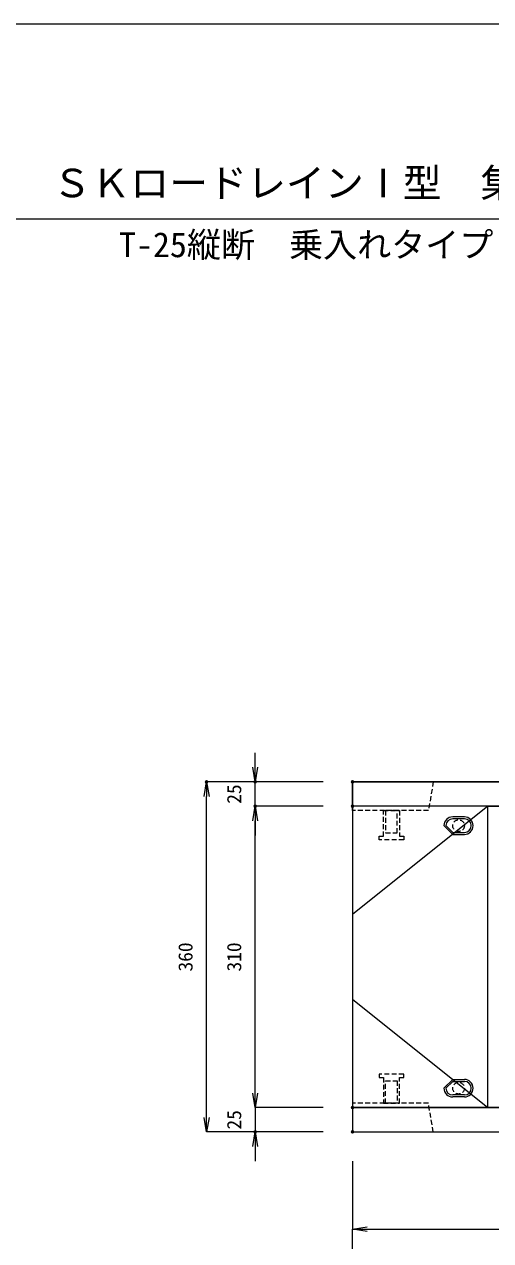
# Model space of a CAD drawing. Units: millimetres, scale not verified. Extents: x -1945 to 1945, y -1420 to 1420.
# Drawn here: x -381 to 98, y 169 to 1420 of the extents above; entities that cross this region are included whole.
import ezdxf
from ezdxf.enums import TextEntityAlignment as Align

# ---------------------------------------------------------------- set-up
doc = ezdxf.new("R2010")
doc.units = ezdxf.units.MM
doc.header["$LTSCALE"] = 10
doc.header["$PDMODE"] = 32
doc.header["$PDSIZE"] = 2
doc.linetypes.add('USER1', pattern=[0.75, 0.5, -0.25])
for name, color, linetype, lineweight in [('0-1_TITLE', 7, 'Continuous', 18), ('0-3_KIJUN', 7, 'Continuous', 18), ('0-5_SUNPO_S10', 3, 'Continuous', 18), ('0-8__0-0_0', 7, 'Continuous', 18)]:
    doc.layers.add(name, color=color, linetype=linetype, lineweight=lineweight)
doc.layers.add('0-9__0-2_DEFPOINTS', color=7, linetype='Continuous')
doc.styles.add('ＭＳ ゴシック', font='')
doc.styles.get('ＭＳ ゴシック').set_extended_font_data('MS Gothic')

# ---------------------------------------------------------------- blocks, each defined once
blk = doc.blocks.new('_OPEN')
at = {"layer": '0-8__0-0_0'}
blk.add_line((0, 0), (-1, 0), dxfattribs=at)
blk.add_lwpolyline([(-1, 0.1667), (0, 0), (-1, -0.1667)], dxfattribs=at)
blk = doc.blocks.new('_D16')
at = {"layer": '0-5_SUNPO_S10'}
for p, q in [((1871, 2036), (1801, 2036)), ((1801, 1741), (1801, 2021)), ((1871, 1726), (1801, 1726))]:
    blk.add_line(p, q, dxfattribs=at)
at = {"layer": '0-9__0-2_DEFPOINTS'}
for p in [(1801, 2036), (1901, 2036), (1901, 1726)]:
    blk.add_point(p, dxfattribs=at)
at = {"layer": '0-5_SUNPO_S10', "xscale": 15, "yscale": 15}
for p, rotation in [((1801, 2036), 90), ((1801, 1726), 270)]:
    blk.add_blockref('_OPEN', p, dxfattribs=dict(at, rotation=rotation))
at = {"layer": '0-5_SUNPO_S10', "color": 7, "style": 'ＭＳ ゴシック'}
blk.add_text('310', height=14.66, rotation=90, dxfattribs=at).set_placement((1791, 1866), align=Align.BOTTOM_LEFT)
blk = doc.blocks.new('_D17')
at = {"layer": '0-5_SUNPO_S10'}
for p, q in [((1801, 2076), (1801, 2091)), ((1871, 2061), (1801, 2061)), ((1801, 2036), (1801, 2061)), ((1871, 2036), (1801, 2036)), ((1801, 2021), (1801, 2006))]:
    blk.add_line(p, q, dxfattribs=at)
at = {"layer": '0-9__0-2_DEFPOINTS'}
for p in [(1801, 2061), (1901, 2061), (1901, 2036)]:
    blk.add_point(p, dxfattribs=at)
at = {"layer": '0-5_SUNPO_S10', "xscale": 15, "yscale": 15}
for p, rotation in [((1801, 2061), 270), ((1801, 2036), 90)]:
    blk.add_blockref('_OPEN', p, dxfattribs=dict(at, rotation=rotation))
at = {"layer": '0-5_SUNPO_S10', "color": 7, "style": 'ＭＳ ゴシック'}
blk.add_text('25', height=14.66, rotation=90, dxfattribs=at).set_placement((1791, 2038.5), align=Align.BOTTOM_LEFT)
blk = doc.blocks.new('_D18')
at = {"layer": '0-5_SUNPO_S10'}
for p, q in [((1801, 1741), (1801, 1756)), ((1871, 1726), (1801, 1726)), ((1801, 1726), (1801, 1701)), ((1871, 1701), (1801, 1701)), ((1801, 1686), (1801, 1671))]:
    blk.add_line(p, q, dxfattribs=at)
at = {"layer": '0-9__0-2_DEFPOINTS'}
for p in [(1901, 1726), (1801, 1701), (1901, 1701)]:
    blk.add_point(p, dxfattribs=at)
at = {"layer": '0-5_SUNPO_S10', "xscale": 15, "yscale": 15}
for p, rotation in [((1801, 1726), 270), ((1801, 1701), 90)]:
    blk.add_blockref('_OPEN', p, dxfattribs=dict(at, rotation=rotation))
at = {"layer": '0-5_SUNPO_S10', "color": 7, "style": 'ＭＳ ゴシック'}
blk.add_text('25', height=14.66, rotation=90, dxfattribs=at).set_placement((1791, 1703.5), align=Align.BOTTOM_LEFT)
blk = doc.blocks.new('_D21')
at = {"layer": '0-5_SUNPO_S10'}
for p, q in [((1901, 1671), (1901, 1601)), ((2899, 1671), (2899, 1601)), ((1916, 1601), (2884, 1601))]:
    blk.add_line(p, q, dxfattribs=at)
at = {"layer": '0-9__0-2_DEFPOINTS'}
for p in [(1901, 1701), (2899, 1701), (2899, 1601)]:
    blk.add_point(p, dxfattribs=at)
at = {"layer": '0-5_SUNPO_S10', "xscale": 15, "yscale": 15, "rotation": 180}
blk.add_blockref('_OPEN', (1901, 1601), dxfattribs=at)
at = {"layer": '0-5_SUNPO_S10', "xscale": 15, "yscale": 15}
blk.add_blockref('_OPEN', (2899, 1601), dxfattribs=at)
at = {"layer": '0-5_SUNPO_S10', "color": 7, "style": 'ＭＳ ゴシック'}
blk.add_text('998', height=14.66, dxfattribs=at).set_placement((2385, 1611), align=Align.BOTTOM_LEFT)
blk = doc.blocks.new('_D22')
at = {"layer": '0-5_SUNPO_S10'}
for p, q in [((1871, 2061), (1751, 2061)), ((1751, 1716), (1751, 2046)), ((1871, 1701), (1751, 1701))]:
    blk.add_line(p, q, dxfattribs=at)
at = {"layer": '0-9__0-2_DEFPOINTS'}
for p in [(1751, 2061), (1901, 2061), (1901, 1701)]:
    blk.add_point(p, dxfattribs=at)
at = {"layer": '0-5_SUNPO_S10', "xscale": 15, "yscale": 15}
for p, rotation in [((1751, 2061), 90), ((1751, 1701), 270)]:
    blk.add_blockref('_OPEN', p, dxfattribs=dict(at, rotation=rotation))
at = {"layer": '0-5_SUNPO_S10', "color": 7, "style": 'ＭＳ ゴシック'}
blk.add_text('360', height=14.66, rotation=90, dxfattribs=at).set_placement((1741, 1866), align=Align.BOTTOM_LEFT)
blk = doc.blocks.new('_D26')
at = {"layer": '0-5_SUNPO_S10'}
for p, q in [((1901, 1481), (1901, 1601)), ((1916, 1601), (2884, 1601)), ((2899, 1481), (2899, 1601))]:
    blk.add_line(p, q, dxfattribs=at)
at = {"layer": '0-9__0-2_DEFPOINTS'}
for p in [(2899, 1601), (1901, 1451), (2899, 1451)]:
    blk.add_point(p, dxfattribs=at)
at = {"layer": '0-5_SUNPO_S10', "xscale": 15, "yscale": 15, "rotation": 180}
blk.add_blockref('_OPEN', (1901, 1601), dxfattribs=at)
at = {"layer": '0-5_SUNPO_S10', "xscale": 15, "yscale": 15}
blk.add_blockref('_OPEN', (2899, 1601), dxfattribs=at)
at = {"layer": '0-5_SUNPO_S10', "color": 7, "style": 'ＭＳ ゴシック'}
blk.add_text('998', height=14.66, dxfattribs=at).set_placement((2385, 1611), align=Align.BOTTOM_LEFT)

msp = doc.modelspace()

# ---------------------------------------------------------------- linework, layer by layer
at = {"layer": '0-1_TITLE', "color": 1}
msp.add_line((-470.64, 1220), (470.64, 1220), dxfattribs=at)
at = {"layer": '0-1_TITLE', "color": 2}
msp.add_lwpolyline([(-1945, -1420), (1945, -1420), (1945, 1420), (-1945, 1420)], close=True, dxfattribs=at)
msp.add_lwpolyline([(-1945, -1420), (1945, -1420), (1945, 1420), (-1945, 1420)], close=True, dxfattribs=at)
at = {"layer": '0-3_KIJUN'}
for p, q in [((71, 605), (59, 605)), ((71, 603), (59, 603)), ((50, 596), (59, 587)), ((52, 596), (59, 589)), ((59, 589), (71, 589)), ((59, 587), (71, 587)), ((50, 326), (59, 335)), ((52, 326), (59, 333)), ((59, 335), (71, 335)), ((59, 333), (71, 333)), ((71, 319), (59, 319)), ((71, 317), (59, 317))]:
    msp.add_line(p, q, dxfattribs=at)
for points in [[(-44, 281), (954, 281), (954, 641), (-44, 641)], [(-44, 641), (954, 641), (954, 616), (-44, 616)], [(-44, 306), (954, 306), (954, 616), (-44, 616)], [(-44, 306), (954, 306), (954, 616), (-44, 616)], [(95, 616), (815, 616), (815, 306), (95, 306)], [(-44, 281), (954, 281), (954, 306), (-44, 306)]]:
    msp.add_lwpolyline(points, close=True, dxfattribs=at)
at = {"layer": '0-3_KIJUN', "linetype": 'USER1'}
for points in [[(-44, 641), (39, 641), (34, 611.5), (-44, 611.5)], [(-12.22, 611.5), (4.22, 611.5), (4.22, 585), (8.75, 585), (8.75, 581.5), (-16.75, 581.5), (-16.75, 585), (-12.22, 585)], [(2, 611.5), (-10, 611.5), (-10, 588.5), (2, 588.5)], [(-12.22, 310.5), (4.22, 310.5), (4.22, 337), (8.75, 337), (8.75, 340.5), (-16.75, 340.5), (-16.75, 337), (-12.22, 337)], [(2, 310.5), (-10, 310.5), (-10, 333.5), (2, 333.5)], [(-44, 281), (39, 281), (34, 310.5), (-44, 310.5)]]:
    msp.add_lwpolyline(points, close=True, dxfattribs=at)
at = {"layer": '0-3_KIJUN', "color": 3}
msp.add_lwpolyline([(95, 616), (-44, 504.5), (-44, 417.5), (95, 306)], dxfattribs=at)
at = {"layer": '0-3_KIJUN', "linetype": 'USER1'}
for centre in [(65, 596), (65, 326)]:
    msp.add_circle(centre, 6, dxfattribs=at)
at = {"layer": '0-3_KIJUN'}
for centre, radius, start, end in [((59, 596), 9, 90, 180), ((59, 596), 7, 90, 180), ((71, 596), 9, 360, 90), ((71, 596), 7, 0, 90), ((71, 596), 9, 270, 360), ((71, 596), 7, 270, 0), ((59, 326), 9, 180, 270), ((59, 326), 7, 180, 270), ((71, 326), 9, 0, 90), ((71, 326), 7, 0, 90), ((71, 326), 9, 270, 0), ((71, 326), 7, 270, 0)]:
    msp.add_arc(centre, radius, start, end, dxfattribs=at)

# ---------------------------------------------------------------- block references
at = {"layer": '0-5_SUNPO_S10'}
for name in ['_D17', '_D22', '_D16', '_D18', '_D21', '_D26']:
    msp.add_blockref(name, (-1945, -1420), dxfattribs=at)

# ---------------------------------------------------------------- texts
at = {"layer": '0-1_TITLE', "style": 'ＭＳ ゴシック'}
for s, height, p in [('ＳＫロードレインⅠ型\u3000集水桝規格図', 29.33, (-352.44, 1233.38)), ('T-25縦断\u3000乗入れタイプ\u3000200×200', 25.66, (-284.07, 1172.87))]:
    msp.add_text(s, height=height, dxfattribs=at).set_placement(p, align=Align.BOTTOM_LEFT)

doc.saveas('drawing.dxf')
